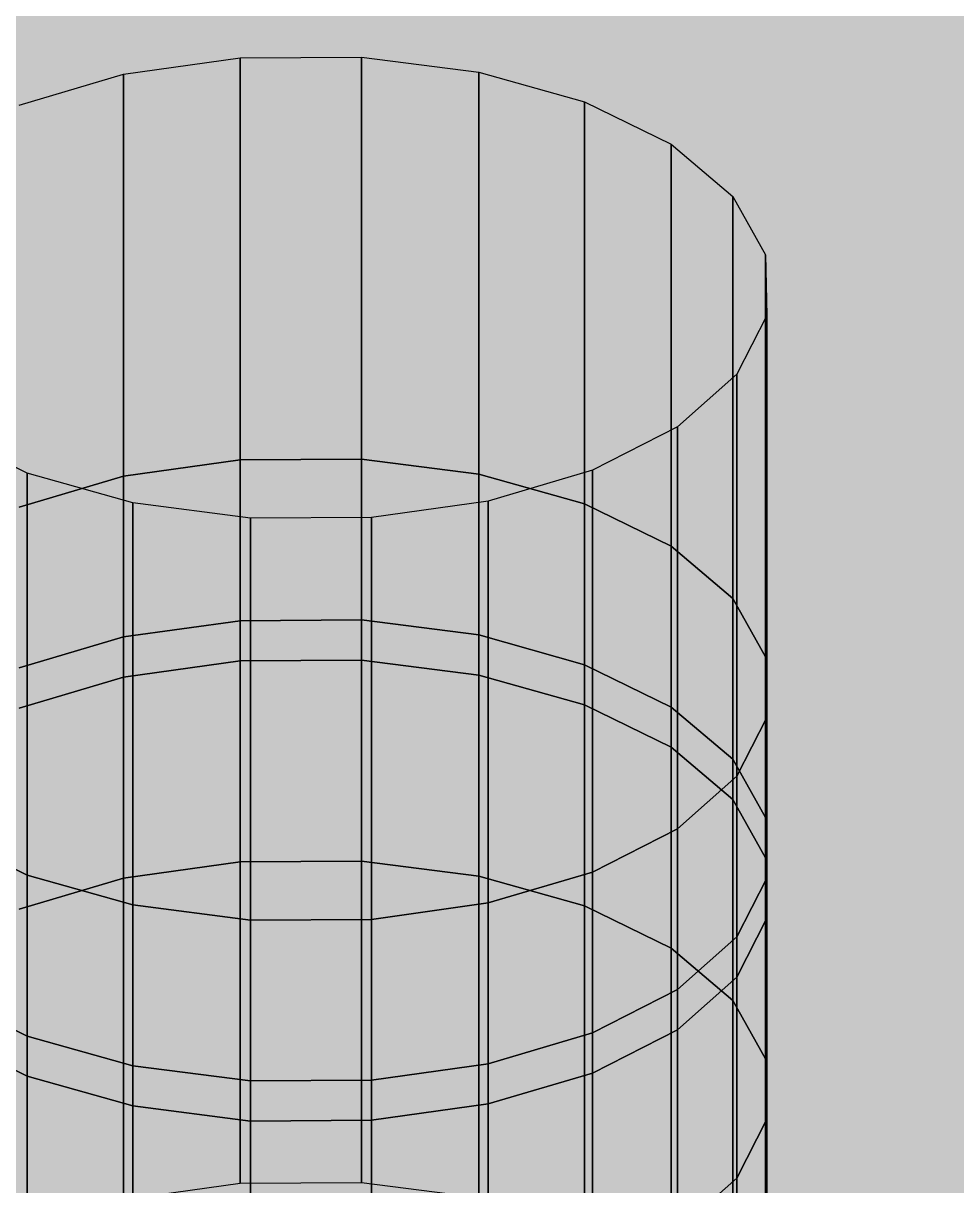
# Model space of a CAD drawing. Header units: millimetres. Extents: x 50 to 612415, y 2 to 4150.
# Drawn here: x 471119.99 to 471130.36, y 2787.12 to 2800.03 of the extents above; entities that cross this region are included whole.
import ezdxf

# ---------------------------------------------------------------- set-up
doc = ezdxf.new("R2010")
doc.units = ezdxf.units.MM
doc.layers.add('HATCH', color=8, linetype='Continuous', lineweight=9)
doc.layers.add('OUTLINE', color=7, linetype='Continuous', lineweight=25)

msp = doc.modelspace()

# ---------------------------------------------------------------- hatches: boundary and pattern name
at = {"layer": 'HATCH', "true_color": 0xccae87}
for points in [[(470482.886, 3163.304), (470481.924, 3163.775), (471365.082, 2664.039)], [(470481.924, 3163.775), (471224.885, 2716.613), (471363.735, 2664.698)], [(470481.924, 3163.775), (471363.735, 2664.698), (471365.082, 2664.039)], [(470646.174, 3102.071), (470482.886, 3163.304), (471365.082, 2664.039)], [(470482.886, 3159.733), (470481.924, 3160.204), (471127.187, 2798.689)], [(471365.082, 2660.468), (470481.924, 3160.204), (470482.886, 3159.733)], [(470481.924, 3160.204), (470904.521, 2882.188), (471126.225, 2799.159)], [(470481.924, 3160.204), (471126.225, 2799.159), (471127.187, 2798.689)], [(471363.735, 2661.127), (471224.885, 2713.042), (470481.924, 3160.204)], [(471365.082, 2660.468), (471363.735, 2661.127), (470481.924, 3160.204)], [(470646.174, 3098.5), (470482.886, 3159.733), (471127.187, 2798.689)], [(471365.082, 2660.468), (470482.886, 3159.733), (470646.174, 3098.5)], [(470482.886, 3155.269), (470481.924, 3155.74), (471127.187, 2794.225)], [(471127.187, 2794.225), (470481.924, 3155.74), (470482.886, 3155.269)], [(470481.924, 3155.74), (470904.521, 2877.725), (471126.225, 2794.695)], [(471126.225, 2794.695), (470904.521, 2877.725), (470481.924, 3155.74)], [(470481.924, 3155.74), (471126.225, 2794.695), (471127.187, 2794.225)], [(471127.187, 2794.225), (471126.225, 2794.695), (470481.924, 3155.74)], [(470646.174, 3094.036), (470482.886, 3155.269), (471127.187, 2794.225)], [(471127.187, 2794.225), (470482.886, 3155.269), (470646.174, 3094.036)], [(470482.886, 3153.484), (470481.924, 3153.954), (471127.187, 2792.439)], [(471127.187, 2792.439), (470481.924, 3153.954), (470482.886, 3153.484)], [(470481.924, 3153.954), (470904.521, 2875.939), (471126.225, 2792.91)], [(471126.225, 2792.91), (470904.521, 2875.939), (470481.924, 3153.954)], [(470481.924, 3153.954), (471126.225, 2792.91), (471127.187, 2792.439)], [(471127.187, 2792.439), (471126.225, 2792.91), (470481.924, 3153.954)], [(471127.187, 2791.993), (470481.924, 3153.508), (470482.886, 3153.038)], [(471126.225, 2792.463), (470904.521, 2875.493), (470481.924, 3153.508)], [(471127.187, 2791.993), (471126.225, 2792.463), (470481.924, 3153.508)], [(470646.174, 3092.251), (470482.886, 3153.484), (471127.187, 2792.439)], [(471127.187, 2792.439), (470482.886, 3153.484), (470646.174, 3092.251)], [(471127.187, 2791.993), (470482.886, 3153.038), (470646.174, 3091.804)], [(471142.636, 2912.327), (470646.174, 3098.5), (471127.187, 2798.689)], [(471142.636, 2907.863), (470646.174, 3094.036), (471127.187, 2794.225)], [(471127.187, 2794.225), (470646.174, 3094.036), (471142.636, 2907.863)], [(471142.636, 2906.078), (470646.174, 3092.251), (471127.187, 2792.439)], [(471127.187, 2792.439), (470646.174, 3092.251), (471142.636, 2906.078)], [(471127.187, 2791.993), (470646.174, 3091.804), (471142.636, 2905.631)], [(471107.876, 2926.269), (470905.569, 2874.266), (471126.225, 2792.463)], [(471355.282, 2833.492), (471107.876, 2926.269), (471128.235, 2790.766)], [(471107.876, 2926.269), (471126.225, 2792.463), (471127.187, 2791.993)], [(471107.876, 2926.269), (471127.187, 2791.993), (471127.872, 2791.414)], [(471107.876, 2926.269), (471127.872, 2791.414), (471128.235, 2790.766)], [(471107.876, 2924.037), (470905.569, 2872.034), (471126.225, 2790.232)], [(471126.225, 2790.232), (470905.569, 2872.034), (471107.876, 2924.037)], [(471355.282, 2831.26), (471107.876, 2924.037), (471128.235, 2788.534)], [(471128.235, 2788.534), (471107.876, 2924.037), (471355.282, 2831.26)], [(471107.876, 2924.037), (471126.225, 2790.232), (471127.187, 2789.761)], [(471127.187, 2789.761), (471126.225, 2790.232), (471107.876, 2924.037)], [(471107.876, 2924.037), (471127.187, 2789.761), (471127.872, 2789.182)], [(471127.872, 2789.182), (471127.187, 2789.761), (471107.876, 2924.037)], [(471107.876, 2924.037), (471127.872, 2789.182), (471128.235, 2788.534)], [(471128.235, 2788.534), (471127.872, 2789.182), (471107.876, 2924.037)], [(471126.225, 2786.661), (470905.569, 2868.463), (471107.876, 2920.466)], [(471128.235, 2784.963), (471107.876, 2920.466), (471355.282, 2827.689)], [(471127.187, 2786.19), (471126.225, 2786.661), (471107.876, 2920.466)], [(471127.872, 2785.611), (471127.187, 2786.19), (471107.876, 2920.466)], [(471128.235, 2784.963), (471127.872, 2785.611), (471107.876, 2920.466)], [(471142.636, 2912.327), (471127.187, 2798.689), (471127.872, 2798.11)], [(471142.636, 2912.327), (471127.872, 2798.11), (471128.235, 2797.462)], [(471142.636, 2912.327), (471128.235, 2797.462), (471128.25, 2796.789)], [(471305.925, 2851.094), (471142.636, 2912.327), (471128.25, 2796.789)], [(471142.636, 2907.863), (471127.187, 2794.225), (471127.872, 2793.646)], [(471127.872, 2793.646), (471127.187, 2794.225), (471142.636, 2907.863)], [(471142.636, 2907.863), (471127.872, 2793.646), (471128.235, 2792.998)], [(471128.235, 2792.998), (471127.872, 2793.646), (471142.636, 2907.863)], [(471142.636, 2907.863), (471128.235, 2792.998), (471128.25, 2792.325)], [(471128.25, 2792.325), (471128.235, 2792.998), (471142.636, 2907.863)], [(471305.925, 2846.63), (471142.636, 2907.863), (471128.25, 2792.325)], [(471128.25, 2792.325), (471142.636, 2907.863), (471305.925, 2846.63)], [(471142.636, 2906.078), (471127.187, 2792.439), (471127.872, 2791.861)], [(471127.872, 2791.861), (471127.187, 2792.439), (471142.636, 2906.078)], [(471142.636, 2906.078), (471127.872, 2791.861), (471128.235, 2791.213)], [(471128.235, 2791.213), (471127.872, 2791.861), (471142.636, 2906.078)], [(471142.636, 2906.078), (471128.235, 2791.213), (471128.25, 2790.54)], [(471128.25, 2790.54), (471128.235, 2791.213), (471142.636, 2906.078)], [(471305.925, 2844.845), (471142.636, 2906.078), (471128.25, 2790.54)], [(471128.25, 2790.54), (471142.636, 2906.078), (471305.925, 2844.845)], [(471127.872, 2791.414), (471127.187, 2791.993), (471142.636, 2905.631)], [(471128.235, 2790.766), (471127.872, 2791.414), (471142.636, 2905.631)], [(471128.25, 2790.094), (471128.235, 2790.766), (471142.636, 2905.631)], [(471128.25, 2790.094), (471142.636, 2905.631), (471305.925, 2844.398)], [(470904.521, 2882.188), (470905.207, 2881.609), (471126.225, 2799.159)], [(470905.207, 2881.609), (470905.569, 2880.961), (471126.225, 2799.159)], [(470905.569, 2880.961), (470905.584, 2880.289), (471126.225, 2799.159)], [(470905.584, 2880.289), (470905.25, 2879.637), (471126.225, 2799.159)], [(470905.25, 2879.637), (471122.404, 2799.649), (471123.749, 2799.656)], [(470905.25, 2879.637), (471123.749, 2799.656), (471125.052, 2799.489)], [(470905.25, 2879.637), (471121.108, 2799.467), (471122.404, 2799.649)], [(470905.25, 2879.637), (471125.052, 2799.489), (471126.225, 2799.159)], [(470905.25, 2879.637), (471119.95, 2799.125), (471121.108, 2799.467)], [(471120.04, 2795.036), (471119.078, 2795.506), (470897.374, 2878.535)], [(471120.04, 2795.036), (470897.374, 2878.535), (471363.735, 2661.127)], [(470904.521, 2877.725), (470905.207, 2877.146), (471126.225, 2794.695)], [(471126.225, 2794.695), (470905.207, 2877.146), (470904.521, 2877.725)], [(470905.207, 2877.146), (470905.569, 2876.498), (471126.225, 2794.695)], [(471126.225, 2794.695), (470905.569, 2876.498), (470905.207, 2877.146)], [(471126.225, 2794.695), (470905.584, 2875.825), (470905.569, 2876.498)], [(470905.569, 2876.498), (470905.584, 2875.825), (471126.225, 2794.695)], [(470904.521, 2875.939), (470905.207, 2875.36), (471126.225, 2792.91)], [(471126.225, 2792.91), (470905.207, 2875.36), (470904.521, 2875.939)], [(470905.584, 2875.825), (470905.25, 2875.173), (471126.225, 2794.695)], [(471126.225, 2794.695), (470905.25, 2875.173), (470905.584, 2875.825)], [(471126.225, 2792.463), (470905.207, 2874.914), (470904.521, 2875.493)], [(470905.207, 2875.36), (470905.569, 2874.712), (471126.225, 2792.91)], [(471126.225, 2792.91), (470905.569, 2874.712), (470905.207, 2875.36)], [(470905.25, 2875.173), (471122.404, 2795.185), (471123.749, 2795.192)], [(471123.749, 2795.192), (471122.404, 2795.185), (470905.25, 2875.173)], [(470905.25, 2875.173), (471123.749, 2795.192), (471125.052, 2795.025)], [(471125.052, 2795.025), (471123.749, 2795.192), (470905.25, 2875.173)], [(470905.25, 2875.173), (471121.108, 2795.004), (471122.404, 2795.185)], [(471122.404, 2795.185), (471121.108, 2795.004), (470905.25, 2875.173)], [(471126.225, 2794.695), (471125.052, 2795.025), (470905.25, 2875.173)], [(470905.25, 2875.173), (471125.052, 2795.025), (471126.225, 2794.695)], [(470905.25, 2875.173), (471119.95, 2794.661), (471121.108, 2795.004)], [(471121.108, 2795.004), (471119.95, 2794.661), (470905.25, 2875.173)], [(471126.225, 2792.463), (470905.569, 2874.266), (470905.207, 2874.914)], [(471126.225, 2792.91), (470905.584, 2874.04), (470905.569, 2874.712)], [(470905.569, 2874.712), (470905.584, 2874.04), (471126.225, 2792.91)], [(471126.225, 2792.463), (470905.584, 2873.593), (470905.569, 2874.266)], [(470905.569, 2874.266), (470905.584, 2873.593), (471126.225, 2792.463)], [(471120.04, 2790.572), (471119.078, 2791.042), (470897.374, 2874.072)], [(470897.374, 2874.072), (471119.078, 2791.042), (471120.04, 2790.572)], [(471363.735, 2656.663), (470897.374, 2874.072), (471120.04, 2790.572)], [(471120.04, 2790.572), (470897.374, 2874.072), (471363.735, 2656.663)], [(470905.584, 2874.04), (470905.25, 2873.388), (471126.225, 2792.91)], [(471126.225, 2792.91), (470905.25, 2873.388), (470905.584, 2874.04)], [(470905.584, 2873.593), (470905.25, 2872.941), (471126.225, 2792.463)], [(471126.225, 2792.463), (470905.25, 2872.941), (470905.584, 2873.593)], [(470905.25, 2873.388), (471122.404, 2793.399), (471123.749, 2793.407)], [(471123.749, 2793.407), (471122.404, 2793.399), (470905.25, 2873.388)], [(470905.25, 2873.388), (471123.749, 2793.407), (471125.052, 2793.24)], [(471125.052, 2793.24), (471123.749, 2793.407), (470905.25, 2873.388)], [(470905.25, 2873.388), (471121.108, 2793.218), (471122.404, 2793.399)], [(471122.404, 2793.399), (471121.108, 2793.218), (470905.25, 2873.388)], [(471126.225, 2792.91), (471125.052, 2793.24), (470905.25, 2873.388)], [(470905.25, 2873.388), (471125.052, 2793.24), (471126.225, 2792.91)], [(470905.25, 2873.388), (471119.95, 2792.875), (471121.108, 2793.218)], [(471121.108, 2793.218), (471119.95, 2792.875), (470905.25, 2873.388)], [(470905.25, 2872.941), (471122.404, 2792.953), (471123.749, 2792.96)], [(471123.749, 2792.96), (471122.404, 2792.953), (470905.25, 2872.941)], [(470905.25, 2872.941), (471123.749, 2792.96), (471125.052, 2792.793)], [(471125.052, 2792.793), (471123.749, 2792.96), (470905.25, 2872.941)], [(470905.25, 2872.941), (471121.108, 2792.772), (471122.404, 2792.953)], [(471122.404, 2792.953), (471121.108, 2792.772), (470905.25, 2872.941)], [(471126.225, 2792.463), (471125.052, 2792.793), (470905.25, 2872.941)], [(470905.25, 2872.941), (471125.052, 2792.793), (471126.225, 2792.463)], [(470905.25, 2872.941), (471119.95, 2792.429), (471121.108, 2792.772)], [(471121.108, 2792.772), (471119.95, 2792.429), (470905.25, 2872.941)], [(471120.04, 2788.786), (471119.078, 2789.257), (470897.374, 2872.286)], [(470897.374, 2872.286), (471119.078, 2789.257), (471120.04, 2788.786)], [(471363.735, 2654.878), (470897.374, 2872.286), (471120.04, 2788.786)], [(471120.04, 2788.786), (470897.374, 2872.286), (471363.735, 2654.878)], [(471126.225, 2790.232), (470905.584, 2871.361), (470905.569, 2872.034)], [(470905.569, 2872.034), (470905.584, 2871.361), (471126.225, 2790.232)], [(471120.04, 2788.34), (471119.078, 2788.811), (470897.374, 2871.84)], [(470897.374, 2871.84), (471119.078, 2788.811), (471120.04, 2788.34)], [(471363.735, 2654.431), (470897.374, 2871.84), (471120.04, 2788.34)], [(471120.04, 2788.34), (470897.374, 2871.84), (471363.735, 2654.431)], [(470905.584, 2871.361), (470905.25, 2870.71), (471126.225, 2790.232)], [(471126.225, 2790.232), (470905.25, 2870.71), (470905.584, 2871.361)], [(470905.25, 2870.71), (471122.404, 2790.721), (471123.749, 2790.729)], [(471123.749, 2790.729), (471122.404, 2790.721), (470905.25, 2870.71)], [(470905.25, 2870.71), (471123.749, 2790.729), (471125.052, 2790.562)], [(471125.052, 2790.562), (471123.749, 2790.729), (470905.25, 2870.71)], [(470905.25, 2870.71), (471121.108, 2790.54), (471122.404, 2790.721)], [(471122.404, 2790.721), (471121.108, 2790.54), (470905.25, 2870.71)], [(471126.225, 2790.232), (471125.052, 2790.562), (470905.25, 2870.71)], [(470905.25, 2870.71), (471125.052, 2790.562), (471126.225, 2790.232)], [(470905.25, 2870.71), (471119.95, 2790.197), (471121.108, 2790.54)], [(471121.108, 2790.54), (471119.95, 2790.197), (470905.25, 2870.71)], [(471126.225, 2786.661), (470905.584, 2867.79), (470905.569, 2868.463)], [(471126.225, 2786.661), (470905.25, 2867.139), (470905.584, 2867.79)], [(471123.749, 2787.158), (471122.404, 2787.15), (470905.25, 2867.139)], [(471125.052, 2786.991), (471123.749, 2787.158), (470905.25, 2867.139)], [(471122.404, 2787.15), (471121.108, 2786.969), (470905.25, 2867.139)], [(471126.225, 2786.661), (471125.052, 2786.991), (470905.25, 2867.139)], [(471121.108, 2786.969), (471119.95, 2786.626), (470905.25, 2867.139)], [(471307.097, 2850.764), (471305.925, 2851.094), (471126.315, 2795.07)], [(471305.925, 2851.094), (471127.256, 2795.551), (471126.315, 2795.07)], [(471305.925, 2851.094), (471127.916, 2796.137), (471127.256, 2795.551)], [(471305.925, 2851.094), (471128.25, 2796.789), (471127.916, 2796.137)], [(471308.401, 2850.597), (471307.097, 2850.764), (471126.315, 2795.07)], [(471355.282, 2840.187), (471308.401, 2850.597), (471126.315, 2795.07)], [(471307.097, 2846.3), (471305.925, 2846.63), (471126.315, 2790.606)], [(471126.315, 2790.606), (471305.925, 2846.63), (471307.097, 2846.3)], [(471305.925, 2846.63), (471127.256, 2791.087), (471126.315, 2790.606)], [(471126.315, 2790.606), (471127.256, 2791.087), (471305.925, 2846.63)], [(471305.925, 2846.63), (471127.916, 2791.674), (471127.256, 2791.087)], [(471127.256, 2791.087), (471127.916, 2791.674), (471305.925, 2846.63)], [(471305.925, 2846.63), (471128.25, 2792.325), (471127.916, 2791.674)], [(471127.916, 2791.674), (471128.25, 2792.325), (471305.925, 2846.63)], [(471308.401, 2846.133), (471307.097, 2846.3), (471126.315, 2790.606)], [(471126.315, 2790.606), (471307.097, 2846.3), (471308.401, 2846.133)], [(471355.282, 2835.724), (471308.401, 2846.133), (471126.315, 2790.606)], [(471126.315, 2790.606), (471308.401, 2846.133), (471355.282, 2835.724)], [(471307.097, 2844.515), (471305.925, 2844.845), (471126.315, 2788.821)], [(471126.315, 2788.821), (471305.925, 2844.845), (471307.097, 2844.515)], [(471305.925, 2844.845), (471127.256, 2789.302), (471126.315, 2788.821)], [(471126.315, 2788.821), (471127.256, 2789.302), (471305.925, 2844.845)], [(471305.925, 2844.845), (471127.916, 2789.888), (471127.256, 2789.302)], [(471127.256, 2789.302), (471127.916, 2789.888), (471305.925, 2844.845)], [(471305.925, 2844.845), (471128.25, 2790.54), (471127.916, 2789.888)], [(471127.916, 2789.888), (471128.25, 2790.54), (471305.925, 2844.845)], [(471126.315, 2788.821), (471307.097, 2844.515), (471308.401, 2844.348)], [(471507.025, 2797.652), (471307.097, 2844.515), (471126.315, 2788.821)], [(471126.315, 2788.375), (471305.925, 2844.398), (471307.097, 2844.068)], [(471126.315, 2788.375), (471127.256, 2788.855), (471305.925, 2844.398)], [(471126.315, 2788.821), (471308.401, 2844.348), (471355.282, 2833.938)], [(471127.256, 2788.855), (471127.916, 2789.442), (471305.925, 2844.398)], [(471127.916, 2789.442), (471128.25, 2790.094), (471305.925, 2844.398)], [(471126.315, 2788.375), (471307.097, 2844.068), (471507.025, 2797.205)], [(471519.723, 2817.67), (471355.282, 2840.187), (471125.157, 2794.727)], [(471355.282, 2840.187), (471126.315, 2795.07), (471125.157, 2794.727)], [(471519.723, 2813.206), (471355.282, 2835.724), (471125.157, 2790.264)], [(471125.157, 2790.264), (471355.282, 2835.724), (471519.723, 2813.206)], [(471125.157, 2790.264), (471126.315, 2790.606), (471355.282, 2835.724)], [(471355.282, 2835.724), (471126.315, 2790.606), (471125.157, 2790.264)], [(471125.157, 2788.478), (471355.282, 2833.938), (471519.723, 2811.42)], [(471125.157, 2788.478), (471126.315, 2788.821), (471355.282, 2833.938)], [(471507.025, 2797.205), (471355.282, 2833.492), (471125.157, 2788.032)], [(471355.282, 2833.492), (471126.315, 2788.375), (471125.157, 2788.032)], [(471355.282, 2833.492), (471127.256, 2788.855), (471126.315, 2788.375)], [(471355.282, 2833.492), (471127.916, 2789.442), (471127.256, 2788.855)], [(471355.282, 2833.492), (471128.25, 2790.094), (471127.916, 2789.442)], [(471355.282, 2833.492), (471128.235, 2790.766), (471128.25, 2790.094)], [(471126.315, 2786.143), (471127.256, 2786.624), (471355.282, 2831.26)], [(471355.282, 2831.26), (471127.256, 2786.624), (471126.315, 2786.143)], [(471355.282, 2831.26), (471127.916, 2787.21), (471127.256, 2786.624)], [(471127.256, 2786.624), (471127.916, 2787.21), (471355.282, 2831.26)], [(471355.282, 2831.26), (471128.25, 2787.862), (471127.916, 2787.21)], [(471127.916, 2787.21), (471128.25, 2787.862), (471355.282, 2831.26)], [(471355.282, 2831.26), (471128.235, 2788.534), (471128.25, 2787.862)], [(471128.25, 2787.862), (471128.235, 2788.534), (471355.282, 2831.26)], [(471519.723, 2817.67), (471125.157, 2794.727), (471123.861, 2794.546)], [(471519.723, 2817.67), (471123.861, 2794.546), (471365.082, 2660.468)], [(471123.861, 2790.082), (471125.157, 2790.264), (471519.723, 2813.206)], [(471519.723, 2813.206), (471125.157, 2790.264), (471123.861, 2790.082)], [(471519.723, 2813.206), (471123.861, 2790.082), (471365.082, 2656.005)], [(471365.082, 2656.005), (471123.861, 2790.082), (471519.723, 2813.206)], [(471123.861, 2788.297), (471125.157, 2788.478), (471519.723, 2811.42)], [(471365.082, 2654.219), (471123.861, 2788.297), (471519.723, 2811.42)], [(471507.025, 2797.652), (471125.157, 2788.478), (471123.861, 2788.297)], [(471507.025, 2797.652), (471123.861, 2788.297), (471365.082, 2654.219)], [(471507.025, 2797.652), (471126.315, 2788.821), (471125.157, 2788.478)], [(471507.025, 2797.205), (471125.157, 2788.032), (471123.861, 2787.851)], [(471123.861, 2787.851), (471125.157, 2788.032), (471507.025, 2797.205)], [(471507.025, 2797.205), (471123.861, 2787.851), (471365.082, 2653.773)], [(471365.082, 2653.773), (471123.861, 2787.851), (471507.025, 2797.205)], [(471125.157, 2788.032), (471126.315, 2788.375), (471507.025, 2797.205)], [(471121.213, 2794.706), (471120.04, 2795.036), (471365.082, 2660.468)], [(471120.04, 2795.036), (471363.735, 2661.127), (471365.082, 2660.468)], [(471122.516, 2794.539), (471121.213, 2794.706), (471365.082, 2660.468)], [(471123.861, 2794.546), (471122.516, 2794.539), (471365.082, 2660.468)], [(471121.213, 2790.242), (471120.04, 2790.572), (471365.082, 2656.005)], [(471365.082, 2656.005), (471120.04, 2790.572), (471121.213, 2790.242)], [(471120.04, 2790.572), (471363.735, 2656.663), (471365.082, 2656.005)], [(471365.082, 2656.005), (471363.735, 2656.663), (471120.04, 2790.572)], [(471122.516, 2790.075), (471121.213, 2790.242), (471365.082, 2656.005)], [(471365.082, 2656.005), (471121.213, 2790.242), (471122.516, 2790.075)], [(471123.861, 2790.082), (471122.516, 2790.075), (471365.082, 2656.005)], [(471365.082, 2656.005), (471122.516, 2790.075), (471123.861, 2790.082)], [(471121.213, 2788.456), (471120.04, 2788.786), (471365.082, 2654.219)], [(471365.082, 2654.219), (471120.04, 2788.786), (471121.213, 2788.456)], [(471120.04, 2788.786), (471363.735, 2654.878), (471365.082, 2654.219)], [(471365.082, 2654.219), (471363.735, 2654.878), (471120.04, 2788.786)], [(471122.516, 2788.29), (471121.213, 2788.456), (471365.082, 2654.219)], [(471365.082, 2654.219), (471121.213, 2788.456), (471122.516, 2788.29)], [(471121.213, 2788.01), (471120.04, 2788.34), (471365.082, 2653.773)], [(471365.082, 2653.773), (471120.04, 2788.34), (471121.213, 2788.01)], [(471120.04, 2788.34), (471363.735, 2654.431), (471365.082, 2653.773)], [(471365.082, 2653.773), (471363.735, 2654.431), (471120.04, 2788.34)], [(471123.861, 2788.297), (471122.516, 2788.29), (471365.082, 2654.219)], [(471365.082, 2654.219), (471122.516, 2788.29), (471123.861, 2788.297)], [(471122.516, 2787.843), (471121.213, 2788.01), (471365.082, 2653.773)], [(471365.082, 2653.773), (471121.213, 2788.01), (471122.516, 2787.843)], [(471123.861, 2787.851), (471122.516, 2787.843), (471365.082, 2653.773)], [(471365.082, 2653.773), (471122.516, 2787.843), (471123.861, 2787.851)]]:
    msp.add_hatch(color=43, dxfattribs=at).paths.add_polyline_path(points)
at = {"layer": 'HATCH', "true_color": 0xc2a680}
for points in [[(471122.404, 2795.185), (471121.108, 2795.004), (471121.108, 2799.467), (471122.404, 2799.649)], [(471125.052, 2795.025), (471123.749, 2795.192), (471123.749, 2799.656), (471125.052, 2799.489)], [(471122.404, 2793.399), (471121.108, 2793.218), (471121.108, 2795.004), (471122.404, 2795.185)], [(471125.052, 2793.24), (471123.749, 2793.407), (471123.749, 2795.192), (471125.052, 2795.025)], [(471123.861, 2790.082), (471125.157, 2790.264), (471125.157, 2794.727), (471123.861, 2794.546)], [(471121.213, 2790.242), (471122.516, 2790.075), (471122.516, 2794.539), (471121.213, 2794.706)], [(471122.404, 2792.953), (471121.108, 2792.772), (471121.108, 2793.218), (471122.404, 2793.399)], [(471125.052, 2792.793), (471123.749, 2792.96), (471123.749, 2793.407), (471125.052, 2793.24)], [(471122.404, 2790.721), (471121.108, 2790.54), (471121.108, 2792.772), (471122.404, 2792.953)], [(471125.052, 2790.562), (471123.749, 2790.729), (471123.749, 2792.96), (471125.052, 2792.793)], [(471122.404, 2787.15), (471121.108, 2786.969), (471121.108, 2790.54), (471122.404, 2790.721)], [(471125.052, 2786.991), (471123.749, 2787.158), (471123.749, 2790.729), (471125.052, 2790.562)], [(471121.213, 2788.456), (471122.516, 2788.29), (471122.516, 2790.075), (471121.213, 2790.242)], [(471123.861, 2788.297), (471125.157, 2788.478), (471125.157, 2790.264), (471123.861, 2790.082)], [(471121.213, 2788.01), (471122.516, 2787.843), (471122.516, 2788.29), (471121.213, 2788.456)], [(471123.861, 2787.851), (471125.157, 2788.032), (471125.157, 2788.478), (471123.861, 2788.297)], [(471121.213, 2785.778), (471122.516, 2785.611), (471122.516, 2787.843), (471121.213, 2788.01)], [(471123.861, 2785.619), (471125.157, 2785.8), (471125.157, 2788.032), (471123.861, 2787.851)]]:
    msp.add_hatch(color=43, dxfattribs=at).paths.add_polyline_path(points)
at = {"layer": 'HATCH', "true_color": 0xc2a681}
for points in [[(471123.749, 2795.192), (471122.404, 2795.185), (471122.404, 2799.649), (471123.749, 2799.656)], [(471123.749, 2793.407), (471122.404, 2793.399), (471122.404, 2795.185), (471123.749, 2795.192)], [(471122.516, 2790.075), (471123.861, 2790.082), (471123.861, 2794.546), (471122.516, 2794.539)], [(471123.749, 2792.96), (471122.404, 2792.953), (471122.404, 2793.399), (471123.749, 2793.407)], [(471123.749, 2790.729), (471122.404, 2790.721), (471122.404, 2792.953), (471123.749, 2792.96)], [(471123.749, 2787.158), (471122.404, 2787.15), (471122.404, 2790.721), (471123.749, 2790.729)], [(471122.516, 2788.29), (471123.861, 2788.297), (471123.861, 2790.082), (471122.516, 2790.075)], [(471122.516, 2787.843), (471123.861, 2787.851), (471123.861, 2788.297), (471122.516, 2788.29)], [(471122.516, 2785.611), (471123.861, 2785.619), (471123.861, 2787.851), (471122.516, 2787.843)]]:
    msp.add_hatch(color=43, dxfattribs=at).paths.add_polyline_path(points)
at = {"layer": 'HATCH', "true_color": 0xc1a580}
for points in [[(471126.225, 2794.695), (471125.052, 2795.025), (471125.052, 2799.489), (471126.225, 2799.159)], [(471120.04, 2790.572), (471121.213, 2790.242), (471121.213, 2794.706), (471120.04, 2795.036)], [(471126.225, 2792.91), (471125.052, 2793.24), (471125.052, 2795.025), (471126.225, 2794.695)], [(471126.225, 2792.463), (471125.052, 2792.793), (471125.052, 2793.24), (471126.225, 2792.91)], [(471126.225, 2790.232), (471125.052, 2790.562), (471125.052, 2792.793), (471126.225, 2792.463)], [(471120.04, 2788.786), (471121.213, 2788.456), (471121.213, 2790.242), (471120.04, 2790.572)], [(471126.225, 2786.661), (471125.052, 2786.991), (471125.052, 2790.562), (471126.225, 2790.232)], [(471120.04, 2788.34), (471121.213, 2788.01), (471121.213, 2788.456), (471120.04, 2788.786)], [(471120.04, 2786.108), (471121.213, 2785.778), (471121.213, 2788.01), (471120.04, 2788.34)]]:
    msp.add_hatch(color=33, dxfattribs=at).paths.add_polyline_path(points)
at = {"layer": 'HATCH', "true_color": 0xc0a480}
for points in [[(471121.108, 2795.004), (471119.95, 2794.661), (471119.95, 2799.125), (471121.108, 2799.467)], [(471121.108, 2793.218), (471119.95, 2792.875), (471119.95, 2794.661), (471121.108, 2795.004)], [(471125.157, 2790.264), (471126.315, 2790.606), (471126.315, 2795.07), (471125.157, 2794.727)], [(471121.108, 2792.772), (471119.95, 2792.429), (471119.95, 2792.875), (471121.108, 2793.218)], [(471121.108, 2790.54), (471119.95, 2790.197), (471119.95, 2792.429), (471121.108, 2792.772)], [(471125.157, 2788.478), (471126.315, 2788.821), (471126.315, 2790.606), (471125.157, 2790.264)], [(471121.108, 2786.969), (471119.95, 2786.626), (471119.95, 2790.197), (471121.108, 2790.54)], [(471125.157, 2788.032), (471126.315, 2788.375), (471126.315, 2788.821), (471125.157, 2788.478)], [(471125.157, 2785.8), (471126.315, 2786.143), (471126.315, 2788.375), (471125.157, 2788.032)]]:
    msp.add_hatch(color=33, dxfattribs=at).paths.add_polyline_path(points)
at = {"layer": 'HATCH', "true_color": 0xbfa37e}
for points in [[(471127.187, 2794.225), (471126.225, 2794.695), (471126.225, 2799.159), (471127.187, 2798.689)], [(471119.078, 2791.042), (471120.04, 2790.572), (471120.04, 2795.036), (471119.078, 2795.506)], [(471127.187, 2792.439), (471126.225, 2792.91), (471126.225, 2794.695), (471127.187, 2794.225)], [(471127.187, 2791.993), (471126.225, 2792.463), (471126.225, 2792.91), (471127.187, 2792.439)], [(471127.187, 2789.761), (471126.225, 2790.232), (471126.225, 2792.463), (471127.187, 2791.993)], [(471119.078, 2789.257), (471120.04, 2788.786), (471120.04, 2790.572), (471119.078, 2791.042)], [(471127.187, 2786.19), (471126.225, 2786.661), (471126.225, 2790.232), (471127.187, 2789.761)], [(471119.078, 2788.811), (471120.04, 2788.34), (471120.04, 2788.786), (471119.078, 2789.257)], [(471119.078, 2786.579), (471120.04, 2786.108), (471120.04, 2788.34), (471119.078, 2788.811)]]:
    msp.add_hatch(color=33, dxfattribs=at).paths.add_polyline_path(points)
at = {"layer": 'HATCH', "true_color": 0xbca17d}
for points in [[(471127.872, 2793.646), (471127.187, 2794.225), (471127.187, 2798.689), (471127.872, 2798.11)], [(471127.872, 2791.861), (471127.187, 2792.439), (471127.187, 2794.225), (471127.872, 2793.646)], [(471127.872, 2791.414), (471127.187, 2791.993), (471127.187, 2792.439), (471127.872, 2791.861)], [(471127.872, 2789.182), (471127.187, 2789.761), (471127.187, 2791.993), (471127.872, 2791.414)], [(471127.872, 2785.611), (471127.187, 2786.19), (471127.187, 2789.761), (471127.872, 2789.182)]]:
    msp.add_hatch(color=33, dxfattribs=at).paths.add_polyline_path(points)
at = {"layer": 'HATCH', "true_color": 0xb99e7a}
for points in [[(471128.235, 2792.998), (471127.872, 2793.646), (471127.872, 2798.11), (471128.235, 2797.462)], [(471127.916, 2791.674), (471128.25, 2792.325), (471128.25, 2796.789), (471127.916, 2796.137)], [(471128.235, 2791.213), (471127.872, 2791.861), (471127.872, 2793.646), (471128.235, 2792.998)], [(471127.916, 2789.888), (471128.25, 2790.54), (471128.25, 2792.325), (471127.916, 2791.674)], [(471128.235, 2790.766), (471127.872, 2791.414), (471127.872, 2791.861), (471128.235, 2791.213)], [(471128.235, 2788.534), (471127.872, 2789.182), (471127.872, 2791.414), (471128.235, 2790.766)], [(471127.916, 2789.442), (471128.25, 2790.094), (471128.25, 2790.54), (471127.916, 2789.888)], [(471127.916, 2787.21), (471128.25, 2787.862), (471128.25, 2790.094), (471127.916, 2789.442)], [(471128.235, 2784.963), (471127.872, 2785.611), (471127.872, 2789.182), (471128.235, 2788.534)], [(471127.916, 2783.639), (471128.25, 2784.291), (471128.25, 2787.862), (471127.916, 2787.21)]]:
    msp.add_hatch(color=33, dxfattribs=at).paths.add_polyline_path(points)
at = {"layer": 'HATCH', "true_color": 0xb69b78}
for points in [[(471128.25, 2792.325), (471128.235, 2792.998), (471128.235, 2797.462), (471128.25, 2796.789)], [(471128.25, 2790.54), (471128.235, 2791.213), (471128.235, 2792.998), (471128.25, 2792.325)], [(471128.25, 2790.094), (471128.235, 2790.766), (471128.235, 2791.213), (471128.25, 2790.54)], [(471128.25, 2787.862), (471128.235, 2788.534), (471128.235, 2790.766), (471128.25, 2790.094)], [(471128.25, 2784.291), (471128.235, 2784.963), (471128.235, 2788.534), (471128.25, 2787.862)]]:
    msp.add_hatch(color=33, dxfattribs=at).paths.add_polyline_path(points)
at = {"layer": 'HATCH', "true_color": 0xbca07c}
for points in [[(471127.256, 2791.087), (471127.916, 2791.674), (471127.916, 2796.137), (471127.256, 2795.551)], [(471127.256, 2789.302), (471127.916, 2789.888), (471127.916, 2791.674), (471127.256, 2791.087)], [(471127.256, 2788.855), (471127.916, 2789.442), (471127.916, 2789.888), (471127.256, 2789.302)], [(471127.256, 2786.624), (471127.916, 2787.21), (471127.916, 2789.442), (471127.256, 2788.855)], [(471127.256, 2783.053), (471127.916, 2783.639), (471127.916, 2787.21), (471127.256, 2786.624)]]:
    msp.add_hatch(color=33, dxfattribs=at).paths.add_polyline_path(points)
at = {"layer": 'HATCH', "true_color": 0xbea37e}
for points in [[(471126.315, 2790.606), (471127.256, 2791.087), (471127.256, 2795.551), (471126.315, 2795.07)], [(471126.315, 2788.821), (471127.256, 2789.302), (471127.256, 2791.087), (471126.315, 2790.606)], [(471126.315, 2788.375), (471127.256, 2788.855), (471127.256, 2789.302), (471126.315, 2788.821)], [(471126.315, 2786.143), (471127.256, 2786.624), (471127.256, 2788.855), (471126.315, 2788.375)]]:
    msp.add_hatch(color=33, dxfattribs=at).paths.add_polyline_path(points)

# ---------------------------------------------------------------- linework, layer by layer
at = {"layer": 'OUTLINE', "color": 139, "true_color": 0x42544a}
for p, q in [((471121.108, 2799.467), (471122.404, 2799.649)), ((471121.108, 2799.467), (471122.404, 2799.649)), ((471122.404, 2799.649), (471123.749, 2799.656)), ((471122.404, 2799.649), (471123.749, 2799.656)), ((471122.404, 2795.185), (471122.404, 2799.649)), ((471122.404, 2799.649), (471122.404, 2795.185)), ((471123.749, 2799.656), (471125.052, 2799.489)), ((471123.749, 2799.656), (471123.749, 2795.192)), ((471123.749, 2795.192), (471123.749, 2799.656)), ((471123.749, 2799.656), (471125.052, 2799.489)), ((471125.052, 2799.489), (471126.225, 2799.159)), ((471125.052, 2799.489), (471125.052, 2795.025)), ((471125.052, 2795.025), (471125.052, 2799.489)), ((471125.052, 2799.489), (471126.225, 2799.159)), ((471119.95, 2799.125), (471121.108, 2799.467)), ((471119.95, 2799.125), (471121.108, 2799.467)), ((471121.108, 2795.004), (471121.108, 2799.467)), ((471121.108, 2799.467), (471121.108, 2795.004)), ((471126.225, 2799.159), (471127.187, 2798.689)), ((471126.225, 2799.159), (471126.225, 2794.695)), ((471126.225, 2794.695), (471126.225, 2799.159)), ((471126.225, 2799.159), (471127.187, 2798.689)), ((471127.187, 2798.689), (471127.872, 2798.11)), ((471127.187, 2798.689), (471127.187, 2794.225)), ((471127.187, 2794.225), (471127.187, 2798.689)), ((471127.187, 2798.689), (471127.872, 2798.11)), ((471127.872, 2798.11), (471128.235, 2797.462)), ((471127.872, 2798.11), (471127.872, 2793.646)), ((471127.872, 2793.646), (471127.872, 2798.11)), ((471127.872, 2798.11), (471128.235, 2797.462)), ((471128.235, 2797.462), (471128.25, 2796.789)), ((471128.235, 2797.462), (471128.235, 2792.998)), ((471128.235, 2792.998), (471128.235, 2797.462)), ((471128.235, 2797.462), (471128.25, 2796.789)), ((471128.25, 2796.789), (471127.916, 2796.137)), ((471128.25, 2796.789), (471127.916, 2796.137)), ((471128.25, 2796.789), (471128.25, 2792.325)), ((471128.25, 2792.325), (471128.25, 2796.789)), ((471127.916, 2796.137), (471127.256, 2795.551)), ((471127.916, 2796.137), (471127.256, 2795.551)), ((471127.916, 2796.137), (471127.916, 2791.674)), ((471127.916, 2791.674), (471127.916, 2796.137)), ((471120.04, 2795.036), (471119.078, 2795.506)), ((471120.04, 2795.036), (471119.078, 2795.506)), ((471127.256, 2795.551), (471126.315, 2795.07)), ((471127.256, 2795.551), (471126.315, 2795.07)), ((471127.256, 2795.551), (471127.256, 2791.087)), ((471127.256, 2791.087), (471127.256, 2795.551)), ((471121.108, 2795.004), (471122.404, 2795.185)), ((471122.404, 2795.185), (471121.108, 2795.004)), ((471121.108, 2795.004), (471122.404, 2795.185)), ((471122.404, 2795.185), (471121.108, 2795.004)), ((471122.404, 2795.185), (471123.749, 2795.192)), ((471123.749, 2795.192), (471122.404, 2795.185)), ((471122.404, 2795.185), (471123.749, 2795.192)), ((471123.749, 2795.192), (471122.404, 2795.185)), ((471122.404, 2793.399), (471122.404, 2795.185)), ((471122.404, 2795.185), (471122.404, 2793.399)), ((471123.749, 2795.192), (471125.052, 2795.025)), ((471125.052, 2795.025), (471123.749, 2795.192)), ((471123.749, 2795.192), (471123.749, 2793.407)), ((471123.749, 2793.407), (471123.749, 2795.192)), ((471123.749, 2795.192), (471125.052, 2795.025)), ((471125.052, 2795.025), (471123.749, 2795.192)), ((471119.95, 2794.661), (471121.108, 2795.004)), ((471121.108, 2795.004), (471119.95, 2794.661)), ((471119.95, 2794.661), (471121.108, 2795.004)), ((471121.108, 2795.004), (471119.95, 2794.661)), ((471120.04, 2790.572), (471120.04, 2795.036)), ((471121.213, 2794.706), (471120.04, 2795.036)), ((471120.04, 2795.036), (471120.04, 2790.572)), ((471121.213, 2794.706), (471120.04, 2795.036)), ((471121.108, 2793.218), (471121.108, 2795.004)), ((471121.108, 2795.004), (471121.108, 2793.218)), ((471126.225, 2794.695), (471125.052, 2795.025)), ((471125.052, 2795.025), (471126.225, 2794.695)), ((471125.052, 2795.025), (471125.052, 2793.24)), ((471125.052, 2793.24), (471125.052, 2795.025)), ((471125.052, 2795.025), (471126.225, 2794.695)), ((471126.225, 2794.695), (471125.052, 2795.025)), ((471126.315, 2795.07), (471125.157, 2794.727)), ((471126.315, 2795.07), (471125.157, 2794.727)), ((471126.315, 2795.07), (471126.315, 2790.606)), ((471126.315, 2790.606), (471126.315, 2795.07)), ((471125.157, 2794.727), (471123.861, 2794.546)), ((471125.157, 2794.727), (471123.861, 2794.546)), ((471125.157, 2794.727), (471125.157, 2790.264)), ((471125.157, 2790.264), (471125.157, 2794.727)), ((471121.213, 2790.242), (471121.213, 2794.706)), ((471122.516, 2794.539), (471121.213, 2794.706)), ((471121.213, 2794.706), (471121.213, 2790.242)), ((471122.516, 2794.539), (471121.213, 2794.706)), ((471126.225, 2794.695), (471127.187, 2794.225)), ((471127.187, 2794.225), (471126.225, 2794.695)), ((471126.225, 2794.695), (471126.225, 2792.91)), ((471126.225, 2792.91), (471126.225, 2794.695)), ((471126.225, 2794.695), (471127.187, 2794.225)), ((471127.187, 2794.225), (471126.225, 2794.695)), ((471123.861, 2794.546), (471122.516, 2794.539)), ((471123.861, 2794.546), (471122.516, 2794.539)), ((471122.516, 2790.075), (471122.516, 2794.539)), ((471122.516, 2794.539), (471122.516, 2790.075)), ((471123.861, 2794.546), (471123.861, 2790.082)), ((471123.861, 2790.082), (471123.861, 2794.546)), ((471127.187, 2794.225), (471127.872, 2793.646)), ((471127.872, 2793.646), (471127.187, 2794.225)), ((471127.187, 2794.225), (471127.187, 2792.439)), ((471127.187, 2792.439), (471127.187, 2794.225)), ((471127.187, 2794.225), (471127.872, 2793.646)), ((471127.872, 2793.646), (471127.187, 2794.225)), ((471127.872, 2793.646), (471128.235, 2792.998)), ((471128.235, 2792.998), (471127.872, 2793.646)), ((471127.872, 2793.646), (471127.872, 2791.861)), ((471127.872, 2791.861), (471127.872, 2793.646)), ((471127.872, 2793.646), (471128.235, 2792.998)), ((471128.235, 2792.998), (471127.872, 2793.646)), ((471121.108, 2793.218), (471122.404, 2793.399)), ((471122.404, 2793.399), (471121.108, 2793.218)), ((471121.108, 2793.218), (471122.404, 2793.399)), ((471122.404, 2793.399), (471121.108, 2793.218)), ((471122.404, 2793.399), (471123.749, 2793.407)), ((471123.749, 2793.407), (471122.404, 2793.399)), ((471122.404, 2793.399), (471123.749, 2793.407)), ((471123.749, 2793.407), (471122.404, 2793.399)), ((471122.404, 2792.953), (471122.404, 2793.399)), ((471122.404, 2793.399), (471122.404, 2792.953)), ((471123.749, 2793.407), (471125.052, 2793.24)), ((471125.052, 2793.24), (471123.749, 2793.407)), ((471123.749, 2793.407), (471123.749, 2792.96)), ((471123.749, 2792.96), (471123.749, 2793.407)), ((471123.749, 2793.407), (471125.052, 2793.24)), ((471125.052, 2793.24), (471123.749, 2793.407)), ((471119.95, 2792.875), (471121.108, 2793.218)), ((471121.108, 2793.218), (471119.95, 2792.875)), ((471119.95, 2792.875), (471121.108, 2793.218)), ((471121.108, 2793.218), (471119.95, 2792.875)), ((471121.108, 2792.772), (471121.108, 2793.218)), ((471121.108, 2793.218), (471121.108, 2792.772)), ((471126.225, 2792.91), (471125.052, 2793.24)), ((471125.052, 2793.24), (471126.225, 2792.91)), ((471125.052, 2793.24), (471125.052, 2792.793)), ((471125.052, 2792.793), (471125.052, 2793.24)), ((471125.052, 2793.24), (471126.225, 2792.91)), ((471126.225, 2792.91), (471125.052, 2793.24)), ((471121.108, 2792.772), (471122.404, 2792.953)), ((471122.404, 2792.953), (471121.108, 2792.772)), ((471121.108, 2792.772), (471122.404, 2792.953)), ((471122.404, 2792.953), (471121.108, 2792.772)), ((471122.404, 2792.953), (471123.749, 2792.96)), ((471123.749, 2792.96), (471122.404, 2792.953)), ((471122.404, 2792.953), (471123.749, 2792.96)), ((471123.749, 2792.96), (471122.404, 2792.953)), ((471122.404, 2790.721), (471122.404, 2792.953)), ((471122.404, 2792.953), (471122.404, 2790.721)), ((471123.749, 2792.96), (471125.052, 2792.793)), ((471125.052, 2792.793), (471123.749, 2792.96)), ((471123.749, 2792.96), (471123.749, 2790.729)), ((471123.749, 2790.729), (471123.749, 2792.96)), ((471123.749, 2792.96), (471125.052, 2792.793)), ((471125.052, 2792.793), (471123.749, 2792.96)), ((471126.225, 2792.91), (471127.187, 2792.439)), ((471127.187, 2792.439), (471126.225, 2792.91)), ((471126.225, 2792.91), (471126.225, 2792.463)), ((471126.225, 2792.463), (471126.225, 2792.91)), ((471126.225, 2792.91), (471127.187, 2792.439)), ((471127.187, 2792.439), (471126.225, 2792.91)), ((471128.235, 2792.998), (471128.25, 2792.325)), ((471128.25, 2792.325), (471128.235, 2792.998)), ((471128.235, 2792.998), (471128.235, 2791.213)), ((471128.235, 2791.213), (471128.235, 2792.998)), ((471128.235, 2792.998), (471128.25, 2792.325)), ((471128.25, 2792.325), (471128.235, 2792.998)), ((471119.95, 2792.429), (471121.108, 2792.772)), ((471121.108, 2792.772), (471119.95, 2792.429)), ((471119.95, 2792.429), (471121.108, 2792.772)), ((471121.108, 2792.772), (471119.95, 2792.429)), ((471121.108, 2790.54), (471121.108, 2792.772)), ((471121.108, 2792.772), (471121.108, 2790.54)), ((471126.225, 2792.463), (471125.052, 2792.793)), ((471125.052, 2792.793), (471126.225, 2792.463)), ((471125.052, 2792.793), (471125.052, 2790.562)), ((471125.052, 2790.562), (471125.052, 2792.793)), ((471125.052, 2792.793), (471126.225, 2792.463)), ((471126.225, 2792.463), (471125.052, 2792.793)), ((471127.187, 2791.993), (471126.225, 2792.463)), ((471126.225, 2792.463), (471127.187, 2791.993)), ((471126.225, 2792.463), (471126.225, 2790.232)), ((471126.225, 2790.232), (471126.225, 2792.463)), ((471126.225, 2792.463), (471127.187, 2791.993)), ((471127.187, 2791.993), (471126.225, 2792.463)), ((471127.187, 2792.439), (471127.872, 2791.861)), ((471127.872, 2791.861), (471127.187, 2792.439)), ((471127.187, 2792.439), (471127.187, 2791.993)), ((471127.187, 2791.993), (471127.187, 2792.439)), ((471127.187, 2792.439), (471127.872, 2791.861)), ((471127.872, 2791.861), (471127.187, 2792.439)), ((471128.25, 2792.325), (471127.916, 2791.674)), ((471127.916, 2791.674), (471128.25, 2792.325)), ((471128.25, 2792.325), (471127.916, 2791.674)), ((471127.916, 2791.674), (471128.25, 2792.325)), ((471128.25, 2792.325), (471128.25, 2790.54)), ((471128.25, 2790.54), (471128.25, 2792.325)), ((471127.187, 2791.993), (471127.872, 2791.414)), ((471127.872, 2791.414), (471127.187, 2791.993)), ((471127.187, 2791.993), (471127.187, 2789.761)), ((471127.187, 2789.761), (471127.187, 2791.993)), ((471127.187, 2791.993), (471127.872, 2791.414)), ((471127.872, 2791.414), (471127.187, 2791.993)), ((471127.872, 2791.861), (471128.235, 2791.213)), ((471128.235, 2791.213), (471127.872, 2791.861)), ((471127.872, 2791.861), (471127.872, 2791.414)), ((471127.872, 2791.414), (471127.872, 2791.861)), ((471127.872, 2791.861), (471128.235, 2791.213)), ((471128.235, 2791.213), (471127.872, 2791.861)), ((471127.916, 2791.674), (471127.256, 2791.087)), ((471127.256, 2791.087), (471127.916, 2791.674)), ((471127.916, 2791.674), (471127.256, 2791.087)), ((471127.256, 2791.087), (471127.916, 2791.674)), ((471127.916, 2791.674), (471127.916, 2789.888)), ((471127.916, 2789.888), (471127.916, 2791.674)), ((471127.872, 2791.414), (471128.235, 2790.766)), ((471128.235, 2790.766), (471127.872, 2791.414)), ((471127.872, 2791.414), (471127.872, 2789.182)), ((471127.872, 2789.182), (471127.872, 2791.414)), ((471127.872, 2791.414), (471128.235, 2790.766)), ((471128.235, 2790.766), (471127.872, 2791.414)), ((471128.235, 2791.213), (471128.25, 2790.54)), ((471128.25, 2790.54), (471128.235, 2791.213)), ((471128.235, 2791.213), (471128.235, 2790.766)), ((471128.235, 2790.766), (471128.235, 2791.213)), ((471128.235, 2791.213), (471128.25, 2790.54)), ((471128.25, 2790.54), (471128.235, 2791.213)), ((471120.04, 2790.572), (471119.078, 2791.042)), ((471119.078, 2791.042), (471120.04, 2790.572)), ((471120.04, 2790.572), (471119.078, 2791.042)), ((471119.078, 2791.042), (471120.04, 2790.572)), ((471127.256, 2791.087), (471126.315, 2790.606)), ((471126.315, 2790.606), (471127.256, 2791.087)), ((471127.256, 2791.087), (471126.315, 2790.606)), ((471126.315, 2790.606), (471127.256, 2791.087)), ((471127.256, 2791.087), (471127.256, 2789.302)), ((471127.256, 2789.302), (471127.256, 2791.087)), ((471121.108, 2790.54), (471122.404, 2790.721)), ((471122.404, 2790.721), (471121.108, 2790.54)), ((471121.108, 2790.54), (471122.404, 2790.721)), ((471122.404, 2790.721), (471121.108, 2790.54)), ((471122.404, 2790.721), (471123.749, 2790.729)), ((471123.749, 2790.729), (471122.404, 2790.721)), ((471122.404, 2790.721), (471123.749, 2790.729)), ((471123.749, 2790.729), (471122.404, 2790.721)), ((471122.404, 2787.15), (471122.404, 2790.721)), ((471122.404, 2790.721), (471122.404, 2787.15)), ((471123.749, 2790.729), (471125.052, 2790.562)), ((471125.052, 2790.562), (471123.749, 2790.729)), ((471123.749, 2790.729), (471123.749, 2787.158)), ((471123.749, 2787.158), (471123.749, 2790.729)), ((471123.749, 2790.729), (471125.052, 2790.562)), ((471125.052, 2790.562), (471123.749, 2790.729)), ((471128.25, 2790.094), (471128.235, 2790.766)), ((471128.235, 2790.766), (471128.25, 2790.094)), ((471128.235, 2790.766), (471128.235, 2788.534)), ((471128.235, 2788.534), (471128.235, 2790.766)), ((471128.235, 2790.766), (471128.25, 2790.094)), ((471128.25, 2790.094), (471128.235, 2790.766)), ((471125.157, 2790.264), (471126.315, 2790.606)), ((471126.315, 2790.606), (471125.157, 2790.264)), ((471126.315, 2790.606), (471125.157, 2790.264)), ((471125.157, 2790.264), (471126.315, 2790.606)), ((471126.315, 2790.606), (471126.315, 2788.821)), ((471126.315, 2788.821), (471126.315, 2790.606)), ((471119.95, 2790.197), (471121.108, 2790.54)), ((471121.108, 2790.54), (471119.95, 2790.197)), ((471119.95, 2790.197), (471121.108, 2790.54)), ((471121.108, 2790.54), (471119.95, 2790.197)), ((471120.04, 2788.786), (471120.04, 2790.572)), ((471121.213, 2790.242), (471120.04, 2790.572)), ((471120.04, 2790.572), (471120.04, 2788.786)), ((471120.04, 2790.572), (471121.213, 2790.242)), ((471121.213, 2790.242), (471120.04, 2790.572)), ((471120.04, 2790.572), (471121.213, 2790.242)), ((471121.108, 2786.969), (471121.108, 2790.54)), ((471121.108, 2790.54), (471121.108, 2786.969)), ((471126.225, 2790.232), (471125.052, 2790.562)), ((471125.052, 2790.562), (471126.225, 2790.232)), ((471125.052, 2790.562), (471125.052, 2786.991)), ((471125.052, 2786.991), (471125.052, 2790.562)), ((471125.052, 2790.562), (471126.225, 2790.232)), ((471126.225, 2790.232), (471125.052, 2790.562)), ((471128.25, 2790.54), (471127.916, 2789.888)), ((471127.916, 2789.888), (471128.25, 2790.54)), ((471128.25, 2790.54), (471127.916, 2789.888)), ((471127.916, 2789.888), (471128.25, 2790.54)), ((471128.25, 2790.54), (471128.25, 2790.094)), ((471128.25, 2790.094), (471128.25, 2790.54)), ((471121.213, 2788.456), (471121.213, 2790.242)), ((471122.516, 2790.075), (471121.213, 2790.242)), ((471121.213, 2790.242), (471121.213, 2788.456)), ((471121.213, 2790.242), (471122.516, 2790.075)), ((471122.516, 2790.075), (471121.213, 2790.242)), ((471121.213, 2790.242), (471122.516, 2790.075)), ((471123.861, 2790.082), (471125.157, 2790.264)), ((471125.157, 2790.264), (471123.861, 2790.082)), ((471125.157, 2790.264), (471123.861, 2790.082)), ((471123.861, 2790.082), (471125.157, 2790.264)), ((471125.157, 2790.264), (471125.157, 2788.478)), ((471125.157, 2788.478), (471125.157, 2790.264)), ((471126.225, 2790.232), (471127.187, 2789.761)), ((471127.187, 2789.761), (471126.225, 2790.232)), ((471126.225, 2790.232), (471126.225, 2786.661)), ((471126.225, 2786.661), (471126.225, 2790.232)), ((471126.225, 2790.232), (471127.187, 2789.761)), ((471127.187, 2789.761), (471126.225, 2790.232)), ((471123.861, 2790.082), (471122.516, 2790.075)), ((471122.516, 2790.075), (471123.861, 2790.082)), ((471123.861, 2790.082), (471122.516, 2790.075)), ((471122.516, 2790.075), (471123.861, 2790.082)), ((471122.516, 2788.29), (471122.516, 2790.075)), ((471122.516, 2790.075), (471122.516, 2788.29)), ((471123.861, 2790.082), (471123.861, 2788.297)), ((471123.861, 2788.297), (471123.861, 2790.082)), ((471127.916, 2789.442), (471128.25, 2790.094)), ((471128.25, 2790.094), (471127.916, 2789.442)), ((471128.25, 2790.094), (471127.916, 2789.442)), ((471127.916, 2789.442), (471128.25, 2790.094)), ((471128.25, 2790.094), (471128.25, 2787.862)), ((471128.25, 2787.862), (471128.25, 2790.094)), ((471127.916, 2789.888), (471127.256, 2789.302)), ((471127.256, 2789.302), (471127.916, 2789.888)), ((471127.916, 2789.888), (471127.256, 2789.302)), ((471127.256, 2789.302), (471127.916, 2789.888)), ((471127.916, 2789.888), (471127.916, 2789.442)), ((471127.916, 2789.442), (471127.916, 2789.888)), ((471127.187, 2789.761), (471127.872, 2789.182)), ((471127.872, 2789.182), (471127.187, 2789.761)), ((471127.187, 2789.761), (471127.187, 2786.19)), ((471127.187, 2786.19), (471127.187, 2789.761)), ((471127.187, 2789.761), (471127.872, 2789.182)), ((471127.872, 2789.182), (471127.187, 2789.761)), ((471127.256, 2788.855), (471127.916, 2789.442)), ((471127.916, 2789.442), (471127.256, 2788.855)), ((471127.916, 2789.442), (471127.256, 2788.855)), ((471127.256, 2788.855), (471127.916, 2789.442)), ((471127.916, 2789.442), (471127.916, 2787.21)), ((471127.916, 2787.21), (471127.916, 2789.442)), ((471127.256, 2789.302), (471126.315, 2788.821)), ((471126.315, 2788.821), (471127.256, 2789.302)), ((471127.256, 2789.302), (471126.315, 2788.821)), ((471126.315, 2788.821), (471127.256, 2789.302)), ((471127.256, 2789.302), (471127.256, 2788.855)), ((471127.256, 2788.855), (471127.256, 2789.302)), ((471120.04, 2788.786), (471119.078, 2789.257)), ((471119.078, 2789.257), (471120.04, 2788.786)), ((471120.04, 2788.786), (471119.078, 2789.257)), ((471119.078, 2789.257), (471120.04, 2788.786)), ((471127.872, 2789.182), (471128.235, 2788.534)), ((471128.235, 2788.534), (471127.872, 2789.182)), ((471127.872, 2789.182), (471127.872, 2785.611)), ((471127.872, 2785.611), (471127.872, 2789.182)), ((471127.872, 2789.182), (471128.235, 2788.534)), ((471128.235, 2788.534), (471127.872, 2789.182)), ((471120.04, 2788.34), (471119.078, 2788.811)), ((471119.078, 2788.811), (471120.04, 2788.34)), ((471120.04, 2788.34), (471119.078, 2788.811)), ((471119.078, 2788.811), (471120.04, 2788.34)), ((471120.04, 2788.34), (471120.04, 2788.786)), ((471121.213, 2788.456), (471120.04, 2788.786)), ((471120.04, 2788.786), (471120.04, 2788.34)), ((471120.04, 2788.786), (471121.213, 2788.456)), ((471121.213, 2788.456), (471120.04, 2788.786)), ((471120.04, 2788.786), (471121.213, 2788.456)), ((471125.157, 2788.478), (471126.315, 2788.821)), ((471126.315, 2788.821), (471125.157, 2788.478)), ((471126.315, 2788.821), (471125.157, 2788.478)), ((471125.157, 2788.478), (471126.315, 2788.821)), ((471126.315, 2788.375), (471127.256, 2788.855)), ((471127.256, 2788.855), (471126.315, 2788.375)), ((471127.256, 2788.855), (471126.315, 2788.375)), ((471126.315, 2788.375), (471127.256, 2788.855)), ((471126.315, 2788.821), (471126.315, 2788.375)), ((471126.315, 2788.375), (471126.315, 2788.821)), ((471127.256, 2788.855), (471127.256, 2786.624)), ((471127.256, 2786.624), (471127.256, 2788.855)), ((471128.235, 2788.534), (471128.25, 2787.862)), ((471128.25, 2787.862), (471128.235, 2788.534)), ((471128.235, 2788.534), (471128.235, 2784.963)), ((471128.235, 2784.963), (471128.235, 2788.534)), ((471128.235, 2788.534), (471128.25, 2787.862)), ((471128.25, 2787.862), (471128.235, 2788.534)), ((471121.213, 2788.01), (471121.213, 2788.456)), ((471122.516, 2788.29), (471121.213, 2788.456)), ((471121.213, 2788.456), (471121.213, 2788.01)), ((471121.213, 2788.456), (471122.516, 2788.29)), ((471122.516, 2788.29), (471121.213, 2788.456)), ((471121.213, 2788.456), (471122.516, 2788.29)), ((471123.861, 2788.297), (471125.157, 2788.478)), ((471125.157, 2788.478), (471123.861, 2788.297)), ((471125.157, 2788.478), (471123.861, 2788.297)), ((471123.861, 2788.297), (471125.157, 2788.478)), ((471125.157, 2788.478), (471125.157, 2788.032)), ((471125.157, 2788.032), (471125.157, 2788.478)), ((471120.04, 2786.108), (471120.04, 2788.34)), ((471121.213, 2788.01), (471120.04, 2788.34)), ((471120.04, 2788.34), (471120.04, 2786.108)), ((471120.04, 2788.34), (471121.213, 2788.01)), ((471121.213, 2788.01), (471120.04, 2788.34)), ((471120.04, 2788.34), (471121.213, 2788.01)), ((471123.861, 2788.297), (471122.516, 2788.29)), ((471122.516, 2788.29), (471123.861, 2788.297)), ((471123.861, 2788.297), (471122.516, 2788.29)), ((471122.516, 2788.29), (471123.861, 2788.297)), ((471122.516, 2787.843), (471122.516, 2788.29)), ((471122.516, 2788.29), (471122.516, 2787.843)), ((471123.861, 2788.297), (471123.861, 2787.851)), ((471123.861, 2787.851), (471123.861, 2788.297)), ((471126.315, 2788.375), (471125.157, 2788.032)), ((471125.157, 2788.032), (471126.315, 2788.375)), ((471126.315, 2788.375), (471125.157, 2788.032)), ((471125.157, 2788.032), (471126.315, 2788.375)), ((471126.315, 2788.375), (471126.315, 2786.143)), ((471126.315, 2786.143), (471126.315, 2788.375)), ((471121.213, 2785.778), (471121.213, 2788.01)), ((471122.516, 2787.843), (471121.213, 2788.01)), ((471121.213, 2788.01), (471121.213, 2785.778)), ((471121.213, 2788.01), (471122.516, 2787.843)), ((471122.516, 2787.843), (471121.213, 2788.01)), ((471121.213, 2788.01), (471122.516, 2787.843)), ((471125.157, 2788.032), (471123.861, 2787.851)), ((471123.861, 2787.851), (471125.157, 2788.032)), ((471125.157, 2788.032), (471123.861, 2787.851)), ((471123.861, 2787.851), (471125.157, 2788.032)), ((471125.157, 2788.032), (471125.157, 2785.8)), ((471125.157, 2785.8), (471125.157, 2788.032)), ((471123.861, 2787.851), (471122.516, 2787.843)), ((471122.516, 2787.843), (471123.861, 2787.851)), ((471123.861, 2787.851), (471122.516, 2787.843)), ((471122.516, 2787.843), (471123.861, 2787.851)), ((471122.516, 2785.611), (471122.516, 2787.843)), ((471122.516, 2787.843), (471122.516, 2785.611)), ((471123.861, 2787.851), (471123.861, 2785.619)), ((471123.861, 2785.619), (471123.861, 2787.851)), ((471128.25, 2787.862), (471127.916, 2787.21)), ((471127.916, 2787.21), (471128.25, 2787.862)), ((471128.25, 2787.862), (471127.916, 2787.21)), ((471127.916, 2787.21), (471128.25, 2787.862)), ((471128.25, 2787.862), (471128.25, 2784.291)), ((471128.25, 2784.291), (471128.25, 2787.862)), ((471122.404, 2787.15), (471121.108, 2786.969)), ((471122.404, 2787.15), (471121.108, 2786.969)), ((471123.749, 2787.158), (471122.404, 2787.15)), ((471123.749, 2787.158), (471122.404, 2787.15)), ((471125.052, 2786.991), (471123.749, 2787.158)), ((471125.052, 2786.991), (471123.749, 2787.158)), ((471127.916, 2787.21), (471127.256, 2786.624)), ((471127.256, 2786.624), (471127.916, 2787.21)), ((471127.916, 2787.21), (471127.256, 2786.624)), ((471127.256, 2786.624), (471127.916, 2787.21)), ((471127.916, 2787.21), (471127.916, 2783.639)), ((471127.916, 2783.639), (471127.916, 2787.21))]:
    msp.add_line(p, q, dxfattribs=at)

doc.saveas('drawing.dxf')
